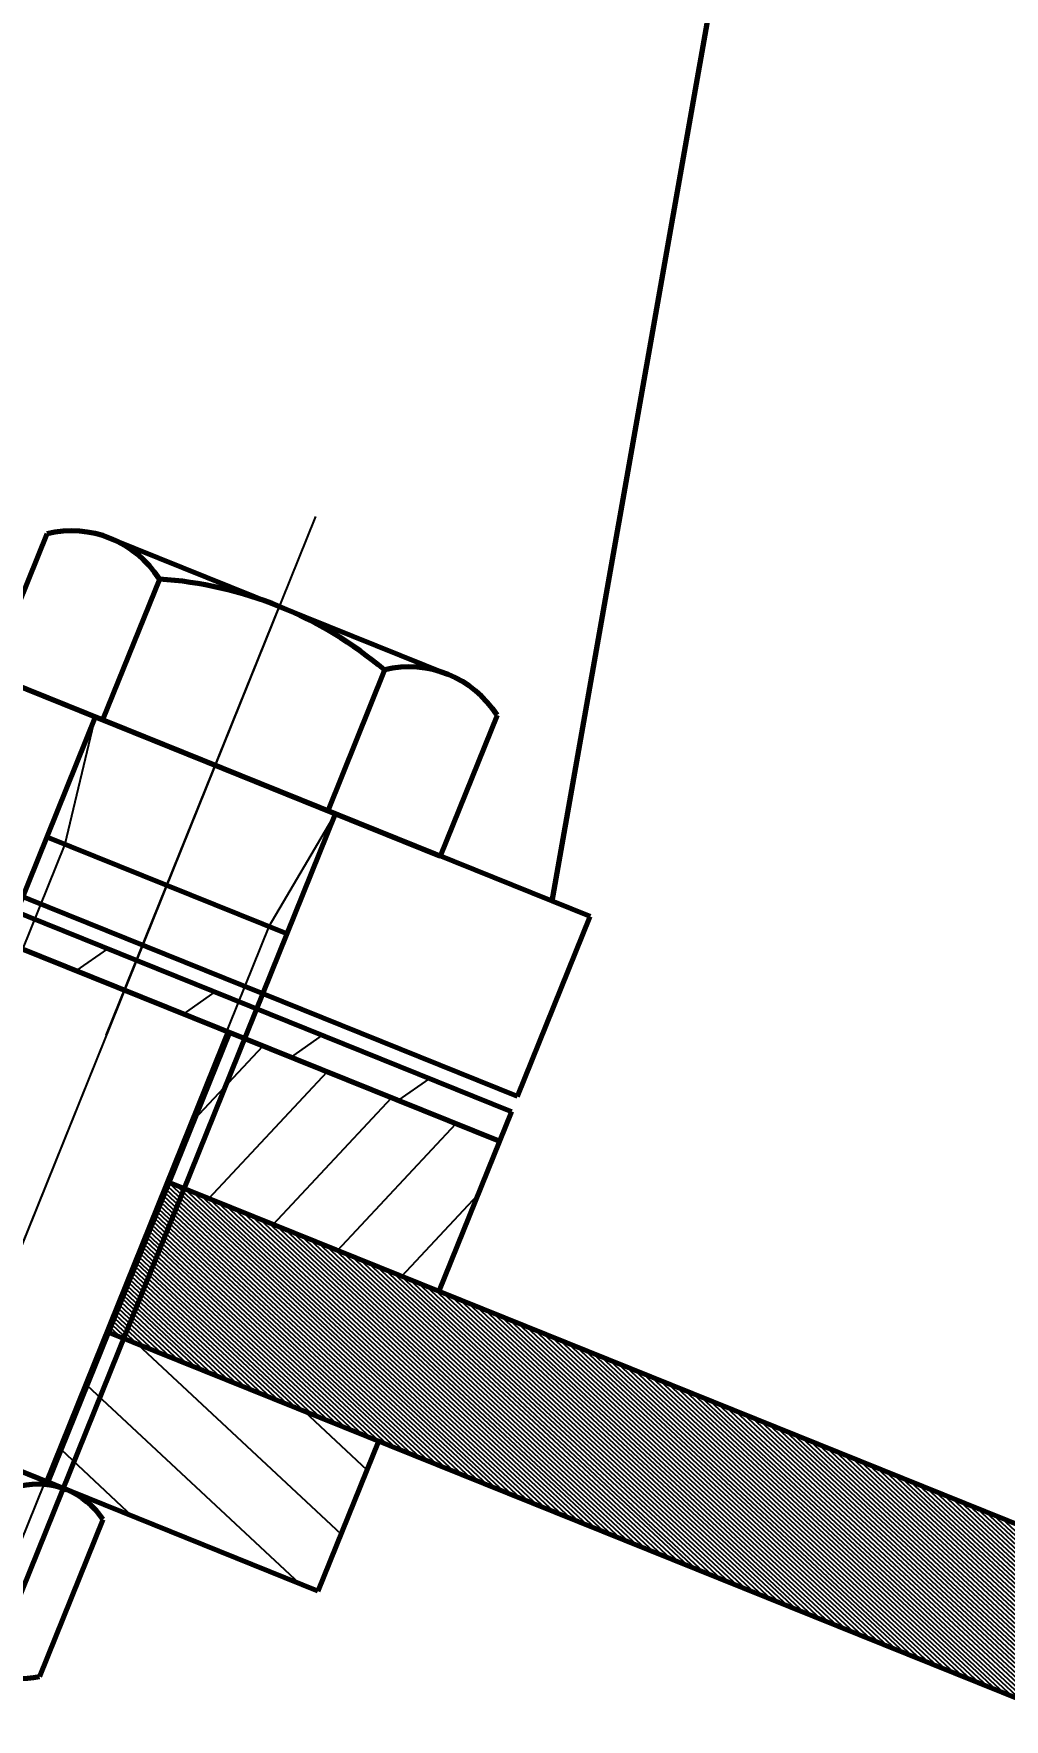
# Model space of a CAD drawing. Header units: millimetres. Extents: x -14850 to 14850, y -10500 to 10500.
# Drawn here: x -8658.2 to -8628.1, y 3840.2 to 3892.3 of the extents above; entities that cross this region are included whole.
import ezdxf

# ---------------------------------------------------------------- set-up
doc = ezdxf.new("R2010")
doc.units = ezdxf.units.MM
doc.linetypes.add('EB_DASHDOT', pattern=[39, 30, -3, 3, -3])
doc.linetypes.add('EB_DASHDOTDOT', pattern=[45, 30, -3, 3, -3, 3, -3])
for name, color, linetype, lineweight in [('CAXA0', 7, 'Continuous', 70), ('CAXA1', 1, 'EB_DASHDOT', 25), ('CAXA3', 7, 'Continuous', 25), ('CAXA4', 3, 'Continuous', 25), ('CAXA5', 4, 'Continuous', 25)]:
    doc.layers.add(name, color=color, linetype=linetype, lineweight=lineweight)
doc.styles.add('标准', font='', dxfattribs={"width": 0.667})
doc.styles.get('标准').set_extended_font_data('NSimSun')
doc.dimstyles.new('标准', dxfattribs={"dimscale": 50, "dimtxt": 3.5, "dimasz": 3, "dimexe": 2, "dimexo": 0, "dimtad": 1, "dimdec": 1, "dimzin": 12, "dimdsep": 46, "dimtxsty": '标准', "dimcen": 0, "dimdle": 4, "dimaunit": 1, "dimazin": 2, "dimtfac": 1, "dimtdec": 3, "dimtmove": 0, "dimatfit": 3, "dimfxl": 0, "dimtolj": 1, "dimtzin": 0, "dimarcsym": 0})

# ---------------------------------------------------------------- blocks, each defined once
blk = doc.blocks.new('CAXBLOCK114')
at = {"layer": 'CAXA0', "color": 0, "linetype": 'Continuous', "lineweight": 25}
for p, q in [((-8670.418, 3858.001), (-8663.596, 3851.631)), ((-8671.448, 3856.226), (-8665.415, 3850.593)), ((-8665.261, 3855.922), (-8662.795, 3853.619)), ((-8672.249, 3854.238), (-8670.572, 3852.672)), ((-8654.947, 3851.764), (-8648.659, 3845.891)), ((-8656.51, 3850.487), (-8649.945, 3844.355)), ((-8649.79, 3849.684), (-8647.858, 3847.879)), ((-8657.312, 3848.499), (-8655.102, 3846.435))]:
    blk.add_line(p, q, dxfattribs=at)
blk = doc.blocks.new('CAXBLOCK115')
at = {"layer": 'CAXA0', "color": 0, "linetype": 'Continuous', "lineweight": 25}
for p, q in [((-8682.904, 3867.925), (-8678.906, 3872.206)), ((-8684.984, 3862.768), (-8676.918, 3871.404)), ((-8685.902, 3858.854), (-8674.93, 3870.603)), ((-8676.6, 3865.885), (-8672.942, 3869.801)), ((-8674.612, 3865.083), (-8670.954, 3869)), ((-8672.624, 3864.282), (-8668.966, 3868.198)), ((-8670.636, 3863.48), (-8666.978, 3867.397)), ((-8668.648, 3862.679), (-8664.99, 3866.595)), ((-8666.66, 3861.877), (-8663.002, 3865.794)), ((-8664.672, 3861.076), (-8661.015, 3864.992)), ((-8662.684, 3860.274), (-8659.027, 3864.191)), ((-8683.914, 3858.052), (-8679.655, 3862.614)), ((-8653.191, 3858.718), (-8651.075, 3860.984)), ((-8660.696, 3859.473), (-8660.236, 3859.965)), ((-8652.744, 3856.266), (-8649.087, 3860.183)), ((-8650.756, 3855.465), (-8647.099, 3859.381)), ((-8648.768, 3854.663), (-8645.111, 3858.58)), ((-8681.926, 3857.25), (-8681.734, 3857.457)), ((-8646.78, 3853.862), (-8644.431, 3856.378))]:
    blk.add_line(p, q, dxfattribs=at)
blk = doc.blocks.new('CAXBLOCK116')
at = {"layer": 'CAXA0', "color": 0, "linetype": 'Continuous', "lineweight": 25}
for p, q in [((-8654.025, 3856.649), (-8644.118, 3847.397)), ((-8653.985, 3856.749), (-8643.86, 3847.293)), ((-8653.762, 3856.677), (-8643.602, 3847.189)), ((-8654.226, 3856.152), (-8645.407, 3847.917)), ((-8654.186, 3856.252), (-8645.149, 3847.813)), ((-8654.146, 3856.351), (-8644.891, 3847.709)), ((-8654.106, 3856.45), (-8644.633, 3847.605)), ((-8654.066, 3856.55), (-8644.376, 3847.501)), ((-8653.504, 3856.573), (-8643.344, 3847.085)), ((-8653.246, 3856.469), (-8643.086, 3846.981)), ((-8652.988, 3856.365), (-8642.829, 3846.877)), ((-8652.73, 3856.261), (-8642.571, 3846.773)), ((-8652.473, 3856.157), (-8642.313, 3846.669)), ((-8654.426, 3855.655), (-8646.696, 3848.437)), ((-8654.386, 3855.755), (-8646.438, 3848.333)), ((-8654.346, 3855.854), (-8646.181, 3848.229)), ((-8654.306, 3855.953), (-8645.923, 3848.125)), ((-8654.266, 3856.053), (-8645.665, 3848.021)), ((-8652.215, 3856.053), (-8642.055, 3846.565)), ((-8651.957, 3855.949), (-8641.797, 3846.461)), ((-8651.699, 3855.845), (-8641.539, 3846.357)), ((-8651.441, 3855.741), (-8641.281, 3846.253)), ((-8651.183, 3855.637), (-8641.024, 3846.149)), ((-8654.667, 3855.059), (-8648.243, 3849.06)), ((-8654.627, 3855.158), (-8647.985, 3848.957)), ((-8654.587, 3855.258), (-8647.728, 3848.853)), ((-8654.546, 3855.357), (-8647.47, 3848.749)), ((-8654.506, 3855.456), (-8647.212, 3848.645)), ((-8654.466, 3855.556), (-8646.954, 3848.541)), ((-8650.926, 3855.533), (-8640.766, 3846.046)), ((-8650.668, 3855.429), (-8640.508, 3845.942)), ((-8650.41, 3855.325), (-8640.25, 3845.838)), ((-8650.152, 3855.221), (-8639.992, 3845.734)), ((-8649.894, 3855.117), (-8639.734, 3845.63)), ((-8654.867, 3854.562), (-8649.533, 3849.58)), ((-8654.827, 3854.661), (-8649.275, 3849.476)), ((-8654.787, 3854.761), (-8649.017, 3849.372)), ((-8654.747, 3854.86), (-8648.759, 3849.268)), ((-8654.707, 3854.959), (-8648.501, 3849.164)), ((-8649.636, 3855.013), (-8639.477, 3845.526)), ((-8649.378, 3854.909), (-8639.219, 3845.422)), ((-8649.121, 3854.805), (-8638.961, 3845.318)), ((-8648.863, 3854.701), (-8638.703, 3845.214)), ((-8648.605, 3854.597), (-8638.445, 3845.11)), ((-8655.067, 3854.065), (-8650.822, 3850.1)), ((-8655.027, 3854.164), (-8650.564, 3849.996)), ((-8654.987, 3854.264), (-8650.306, 3849.892)), ((-8654.947, 3854.363), (-8650.048, 3849.788)), ((-8654.907, 3854.462), (-8649.79, 3849.684)), ((-8648.347, 3854.493), (-8638.187, 3845.006)), ((-8648.089, 3854.389), (-8637.929, 3844.902)), ((-8647.831, 3854.286), (-8637.672, 3844.798)), ((-8647.574, 3854.182), (-8637.414, 3844.694)), ((-8647.316, 3854.078), (-8637.156, 3844.59)), ((-8655.268, 3853.568), (-8652.111, 3850.62)), ((-8655.228, 3853.667), (-8651.853, 3850.516)), ((-8655.188, 3853.767), (-8651.595, 3850.412)), ((-8655.148, 3853.866), (-8651.338, 3850.308)), ((-8655.108, 3853.966), (-8651.08, 3850.204)), ((-8647.058, 3853.974), (-8636.898, 3844.486)), ((-8646.8, 3853.87), (-8636.64, 3844.382)), ((-8646.542, 3853.766), (-8636.382, 3844.278)), ((-8646.284, 3853.662), (-8636.125, 3844.174)), ((-8646.026, 3853.558), (-8635.867, 3844.07)), ((-8655.508, 3852.972), (-8653.658, 3851.244)), ((-8655.468, 3853.071), (-8653.4, 3851.14)), ((-8655.428, 3853.17), (-8653.142, 3851.036)), ((-8655.388, 3853.27), (-8652.885, 3850.932)), ((-8655.348, 3853.369), (-8652.627, 3850.828)), ((-8655.308, 3853.469), (-8652.369, 3850.724)), ((-8645.769, 3853.454), (-8635.609, 3843.966)), ((-8645.511, 3853.35), (-8635.351, 3843.862)), ((-8645.253, 3853.246), (-8635.093, 3843.758)), ((-8644.995, 3853.142), (-8634.835, 3843.654)), ((-8644.737, 3853.038), (-8634.577, 3843.55)), ((-8655.709, 3852.475), (-8654.947, 3851.764)), ((-8655.669, 3852.574), (-8654.69, 3851.66)), ((-8655.629, 3852.673), (-8654.432, 3851.556)), ((-8655.588, 3852.773), (-8654.174, 3851.452)), ((-8655.548, 3852.872), (-8653.916, 3851.348)), ((-8644.479, 3852.934), (-8634.32, 3843.446)), ((-8644.222, 3852.83), (-8634.062, 3843.342)), ((-8643.964, 3852.726), (-8633.804, 3843.238)), ((-8643.706, 3852.622), (-8633.546, 3843.135)), ((-8643.448, 3852.518), (-8633.288, 3843.031)), ((-8655.829, 3852.176), (-8655.721, 3852.075)), ((-8655.789, 3852.276), (-8655.463, 3851.971)), ((-8655.749, 3852.375), (-8655.205, 3851.868)), ((-8643.19, 3852.414), (-8633.03, 3842.927)), ((-8642.932, 3852.31), (-8632.773, 3842.823)), ((-8642.674, 3852.206), (-8632.515, 3842.719)), ((-8642.417, 3852.102), (-8632.257, 3842.615)), ((-8642.159, 3851.998), (-8631.999, 3842.511)), ((-8641.901, 3851.894), (-8631.741, 3842.407)), ((-8641.643, 3851.79), (-8631.483, 3842.303)), ((-8641.385, 3851.686), (-8631.225, 3842.199)), ((-8641.127, 3851.582), (-8630.968, 3842.095)), ((-8640.869, 3851.478), (-8630.71, 3841.991)), ((-8640.612, 3851.374), (-8630.452, 3841.887)), ((-8640.354, 3851.271), (-8630.194, 3841.783)), ((-8640.096, 3851.167), (-8629.936, 3841.679)), ((-8639.838, 3851.063), (-8629.678, 3841.575)), ((-8639.58, 3850.959), (-8629.421, 3841.471)), ((-8639.322, 3850.855), (-8629.163, 3841.367)), ((-8639.065, 3850.751), (-8628.905, 3841.263)), ((-8638.807, 3850.647), (-8628.647, 3841.159)), ((-8638.549, 3850.543), (-8628.389, 3841.055)), ((-8638.291, 3850.439), (-8628.131, 3840.951)), ((-8638.033, 3850.335), (-8627.873, 3840.847)), ((-8637.775, 3850.231), (-8627.616, 3840.743)), ((-8637.517, 3850.127), (-8627.358, 3840.639)), ((-8637.26, 3850.023), (-8627.1, 3840.535)), ((-8637.002, 3849.919), (-8626.842, 3840.431)), ((-8636.744, 3849.815), (-8626.584, 3840.327)), ((-8636.486, 3849.711), (-8626.326, 3840.223)), ((-8636.228, 3849.607), (-8626.069, 3840.12)), ((-8635.97, 3849.503), (-8625.811, 3840.016)), ((-8635.713, 3849.399), (-8625.553, 3839.912)), ((-8635.455, 3849.295), (-8625.295, 3839.808)), ((-8635.197, 3849.191), (-8625.037, 3839.704)), ((-8634.939, 3849.087), (-8624.779, 3839.6)), ((-8634.681, 3848.983), (-8624.521, 3839.496)), ((-8634.423, 3848.879), (-8624.264, 3839.392)), ((-8634.165, 3848.775), (-8624.006, 3839.288)), ((-8633.908, 3848.671), (-8623.748, 3839.184)), ((-8633.65, 3848.567), (-8623.49, 3839.08)), ((-8633.392, 3848.463), (-8623.232, 3838.976)), ((-8633.134, 3848.36), (-8622.974, 3838.872)), ((-8632.876, 3848.256), (-8622.717, 3838.768)), ((-8632.618, 3848.152), (-8622.459, 3838.664)), ((-8632.361, 3848.048), (-8622.201, 3838.56)), ((-8632.103, 3847.944), (-8621.943, 3838.456)), ((-8631.845, 3847.84), (-8621.685, 3838.352)), ((-8631.587, 3847.736), (-8621.427, 3838.248)), ((-8631.329, 3847.632), (-8621.169, 3838.144)), ((-8631.071, 3847.528), (-8620.912, 3838.04)), ((-8630.813, 3847.424), (-8620.654, 3837.936)), ((-8630.556, 3847.32), (-8620.396, 3837.832)), ((-8630.298, 3847.216), (-8620.138, 3837.728)), ((-8630.04, 3847.112), (-8619.88, 3837.624)), ((-8629.782, 3847.008), (-8619.622, 3837.52)), ((-8629.524, 3846.904), (-8619.364, 3837.416)), ((-8629.266, 3846.8), (-8619.107, 3837.312)), ((-8629.009, 3846.696), (-8618.849, 3837.209)), ((-8628.751, 3846.592), (-8618.591, 3837.105)), ((-8628.493, 3846.488), (-8618.333, 3837.001)), ((-8628.235, 3846.384), (-8618.075, 3836.897))]:
    blk.add_line(p, q, dxfattribs=at)
blk = doc.blocks.new('CAXBLOCK113', base_point=(-8680.86, 3872.994))
at = {"layer": 'CAXA0', "linetype": 'Continuous', "lineweight": 70}
for p, q in [((-8643.762, 3858.036), (-8680.86, 3872.994)), ((-8652.109, 3861.402), (-8657.719, 3847.49)), ((-8649.372, 3844.124), (-8681.832, 3857.212)), ((-8594.622, 3832.831), (-8653.979, 3856.764)), ((-8596.492, 3828.194), (-8655.849, 3852.127))]:
    blk.add_line(p, q, dxfattribs=at)
at = {"layer": 'CAXA0'}
for p, q in [((-8643.762, 3858.036), (-8645.632, 3853.399)), ((-8647.502, 3848.761), (-8649.372, 3844.124))]:
    blk.add_line(p, q, dxfattribs=at)
at = {"layer": 'CAXA1', "linetype": 'EB_DASHDOT', "lineweight": 25}
blk.add_line((-8654.234, 3865.493), (-8662.087, 3846.016), dxfattribs=at)
at = {"layer": 'CAXA5'}
for name in ['CAXBLOCK115', 'CAXBLOCK114']:
    blk.add_blockref(name, (0, 0), dxfattribs=at)
at = {"layer": 'CAXA5', "color": 7, "linetype": 'Continuous', "lineweight": 70}
blk.add_blockref('CAXBLOCK116', (0, 0), dxfattribs=at)
blk = doc.blocks.new('CAXBLOCK120')
at = {"layer": 'CAXA0', "color": 0, "linetype": 'Continuous', "lineweight": 25}
for p, q in [((-8653.524, 3861.972), (-8652.547, 3862.656)), ((-8650.205, 3860.634), (-8649.228, 3861.318)), ((-8646.886, 3859.296), (-8645.909, 3859.98))]:
    blk.add_line(p, q, dxfattribs=at)
blk = doc.blocks.new('CAXBLOCK121', base_point=(-8652.551, 3869.666))
at = {"layer": 'CAXA0'}
for p, q in [((-8657.755, 3876.83), (-8659.512, 3872.473)), ((-8655.79, 3876.687), (-8645.348, 3872.477)), ((-8654.274, 3875.427), (-8656.031, 3871.07)), ((-8659.512, 3872.473), (-8645.59, 3866.86)), ((-8647.313, 3872.62), (-8649.07, 3868.263)), ((-8643.833, 3871.217), (-8645.59, 3866.86)), ((-8656.261, 3871.162), (-8667.479, 3843.339)), ((-8656.261, 3871.162), (-8648.841, 3868.17)), ((-8648.841, 3868.17), (-8660.059, 3840.347)), ((-8657.756, 3867.452), (-8650.337, 3864.461)), ((-8667.479, 3843.339), (-8660.059, 3840.347))]:
    blk.add_line(p, q, dxfattribs=at)
for centre, radius, start, end in [((-8656.996, 3873.695), 3.226, 32.4706, 103.6106), ((-8655.056, 3863.452), 12, 49.8167, 86.2645), ((-8646.554, 3869.485), 3.226, 32.4706, 103.6106)]:
    blk.add_arc(centre, radius, start, end, dxfattribs=at)
at = {"layer": 'CAXA1', "linetype": 'EB_DASHDOT', "lineweight": 25}
blk.add_line((-8649.447, 3877.364), (-8664.891, 3839.06), dxfattribs=at)
at = {"layer": 'CAXA3'}
for p, q in [((-8656.261, 3871.162), (-8657.2, 3867.228)), ((-8648.841, 3868.17), (-8650.893, 3864.685)), ((-8657.2, 3867.228), (-8666.923, 3843.114)), ((-8650.893, 3864.685), (-8660.616, 3840.571))]:
    blk.add_line(p, q, dxfattribs=at)
blk = doc.blocks.new('CAXBLOCK122', base_point=(-8660.965, 3848.799))
at = {"layer": 'CAXA0'}
for p, q in [((-8666.227, 3850.456), (-8668.186, 3845.597)), ((-8664.79, 3850.341), (-8657.139, 3847.256)), ((-8665.635, 3844.569), (-8663.676, 3849.428)), ((-8660.534, 3842.512), (-8658.575, 3847.371)), ((-8656.025, 3846.343), (-8657.984, 3841.484)), ((-8667.071, 3844.684), (-8659.42, 3841.599))]:
    blk.add_line(p, q, dxfattribs=at)
for centre, radius, start, end in [((-8665.692, 3848.105), 2.411, 33.276, 102.8051), ((-8664.33, 3840.452), 9, 50.249, 85.8322), ((-8658.041, 3845.02), 2.411, 33.276, 102.8051), ((-8666.17, 3846.92), 2.411, 213.276, 282.8051), ((-8659.88, 3851.488), 9, 230.249, 265.8322), ((-8658.518, 3843.835), 2.411, 213.276, 282.8051)]:
    blk.add_arc(centre, radius, start, end, dxfattribs=at)
at = {"layer": 'CAXA1', "linetype": 'EB_DASHDOT', "lineweight": 25}
blk.add_line((-8659.843, 3851.581), (-8664.368, 3840.359), dxfattribs=at)
blk = doc.blocks.new('CAXBLOCK124', base_point=(-8714.606, 3915.173))
at = {"layer": 'CAXA0'}
for p, q in [((-8699.286, 3881.501), (-8643.388, 3858.963)), ((-8699.563, 3880.535), (-8643.762, 3858.036))]:
    blk.add_line(p, q, dxfattribs=at)
at = {"layer": 'CAXA0', "linetype": 'Continuous', "lineweight": 70}
blk.add_line((-8643.388, 3858.963), (-8643.762, 3858.036), dxfattribs=at)
at = {"layer": 'CAXA1', "linetype": 'EB_DASHDOT', "lineweight": 25}
blk.add_line((-8652.196, 3870.546), (-8659.376, 3852.737), dxfattribs=at)
blk = doc.blocks.new('CAXBLOCK125')
at = {"layer": 'CAXA0', "color": 0, "linetype": 'Continuous', "lineweight": 25}
blk.add_line((-8656.843, 3863.31), (-8655.866, 3863.995), dxfattribs=at)
blk = doc.blocks.new('CAXBLOCK103', base_point=(-8714.606, 3915.173))
at = {"layer": 'CAXA0'}
for p, q in [((-8629.506, 3937.096), (-8642.136, 3865.467)), ((-8640.958, 3864.992), (-8664.144, 3874.341)), ((-8643.201, 3859.427), (-8640.958, 3864.992))]:
    blk.add_line(p, q, dxfattribs=at)
at = {"layer": 'CAXA0', "linetype": 'Continuous', "lineweight": 70}
blk.add_line((-8643.201, 3859.427), (-8719.043, 3890.007), dxfattribs=at)
at = {"layer": 'CAXA1', "linetype": 'EB_DASHDOT', "lineweight": 25}
blk.add_line((-8655.916, 3861.319), (-8650.586, 3874.538), dxfattribs=at)
at = {"layer": 'CAXA3', "linetype": 'EB_DASHDOTDOT', "lineweight": 25}
blk.add_line((-8640.331, 3875.705), (-8640.864, 3872.685), dxfattribs=at)
at = {"layer": 'CAXA0'}
for name, p in [('CAXBLOCK124', (-8714.606, 3915.173)), ('CAXBLOCK121', (-8652.551, 3869.666)), ('CAXBLOCK113', (-8680.86, 3872.994))]:
    blk.add_blockref(name, p, dxfattribs=at)
at = {"layer": 'CAXA0', "linetype": 'Continuous', "lineweight": 70}
blk.add_blockref('CAXBLOCK122', (-8660.965, 3848.799), dxfattribs=at)
at = {"layer": 'CAXA5'}
for name in ['CAXBLOCK125', 'CAXBLOCK120']:
    blk.add_blockref(name, (0, 0), dxfattribs=at)
blk = doc.blocks.new('*D869')
at = {"layer": 'CAXA4', "linetype": 'Continuous', "lineweight": 25}
for points in [[(-11382.378, 8429.331), (-11232.378, 8448.081), (-11232.378, 8410.581)], [(657.622, 8429.331), (507.622, 8448.081), (507.622, 8410.581)]]:
    blk.add_hatch(color=0, dxfattribs=at).paths.add_polyline_path(points, flags=0)
at = {"layer": 'CAXA4', "color": 0, "linetype": 'Continuous', "lineweight": 25}
for p, q in [((-11382.378, 3016.673), (-11382.378, 8529.331)), ((657.622, 3326.673), (657.622, 8529.331)), ((657.622, 8429.331), (-11382.378, 8429.331))]:
    blk.add_line(p, q, dxfattribs=at)
at = {"layer": 'CAXA4', "color": 0, "linetype": 'Continuous', "lineweight": 25, "insert": (-5597.269, 8700.331), "char_height": 175, "attachment_point": 1, "style": '标准'}
blk.add_mtext('\\fNSimSun|b0|i0|p34;12040', dxfattribs=at)

msp = doc.modelspace()

# ---------------------------------------------------------------- block references
at = {"layer": 'CAXA0'}
msp.add_blockref('CAXBLOCK103', (-8714.606, 3915.173), dxfattribs=at)

# ---------------------------------------------------------------- dimensions: what is measured, and where the dimension line sits
at = {"layer": 'CAXA4'}
dim = msp.add_linear_dim(base=(-5362.378, 8429.331), p1=(657.622, 3326.673), p2=(-11382.378, 3016.673), text='\\fNSimSun;12040', dimstyle='标准', dxfattribs=at)
dim.commit()
dim.dimension.update_dxf_attribs({"geometry": '*D869', "text_midpoint": (-5362.378, 8580.456)})

doc.saveas('drawing.dxf')
